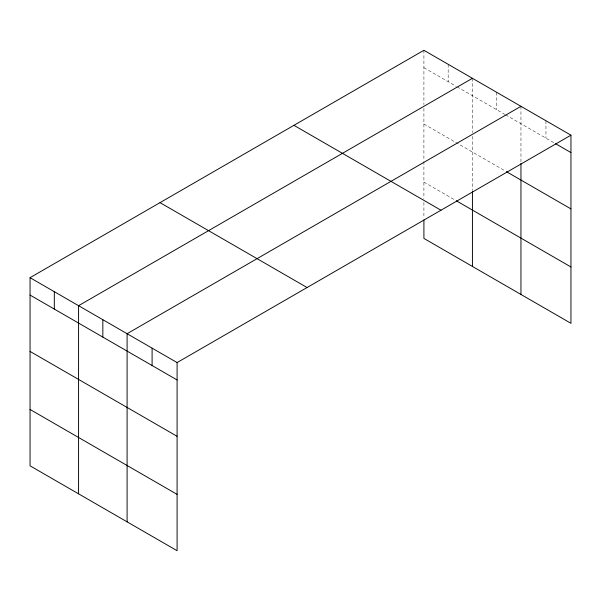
<?xml version="1.0" encoding="UTF-8"?>
<svg xmlns="http://www.w3.org/2000/svg" width="601" height="601" viewBox="0 0 601 601"><rect width="100%" height="100%" fill="white"/><g stroke="black" fill="none" stroke-linecap="round" stroke-linejoin="round"><path stroke-width="0.45" stroke-dasharray="3 2.25" d="M423.908 67.68L456.257 86.356M457.068 86.822L504.78 114.37M505.591 114.836L554.821 143.263M423.908 124.024L505.591 171.18M423.908 182.08L455.445 200.291M545.956 120.748L545.956 138.14M520.954 106.317L520.954 162.503M496.696 92.306L496.696 109.698M472.431 78.303L472.431 132.641M472.431 136.337L472.431 190.434M448.173 64.292L448.173 81.683M423.908 50.289L423.908 104.627M423.908 108.323L423.908 160.542M423.908 161.481L423.908 198.706M423.908 202.402L423.908 218.103"/><path stroke-width="0.9" d="M30.05 277.677L177.092 362.576L177.092 550.711L30.05 465.82L30.05 277.677L423.908 50.289L570.95 135.18L570.95 323.323L423.908 238.424L423.908 219.951M472.431 78.303L78.573 305.691L78.573 493.834M520.954 106.317L127.096 333.705L127.096 521.848M177.092 362.576L570.95 135.18M555.632 143.722L570.95 152.571M506.395 171.653L570.95 208.915M456.257 200.757L570.95 266.972M293.934 125.324L440.976 210.222M160.024 202.642L307.066 287.533M30.05 295.068L177.092 379.96M30.05 351.42L177.092 436.311M30.05 409.469L177.092 494.368M520.954 163.427L520.954 294.46M472.431 191.366L472.431 266.446M152.098 348.137L152.098 365.528M102.839 319.702L102.839 337.093M54.315 291.688L54.315 309.079"/></g></svg>
